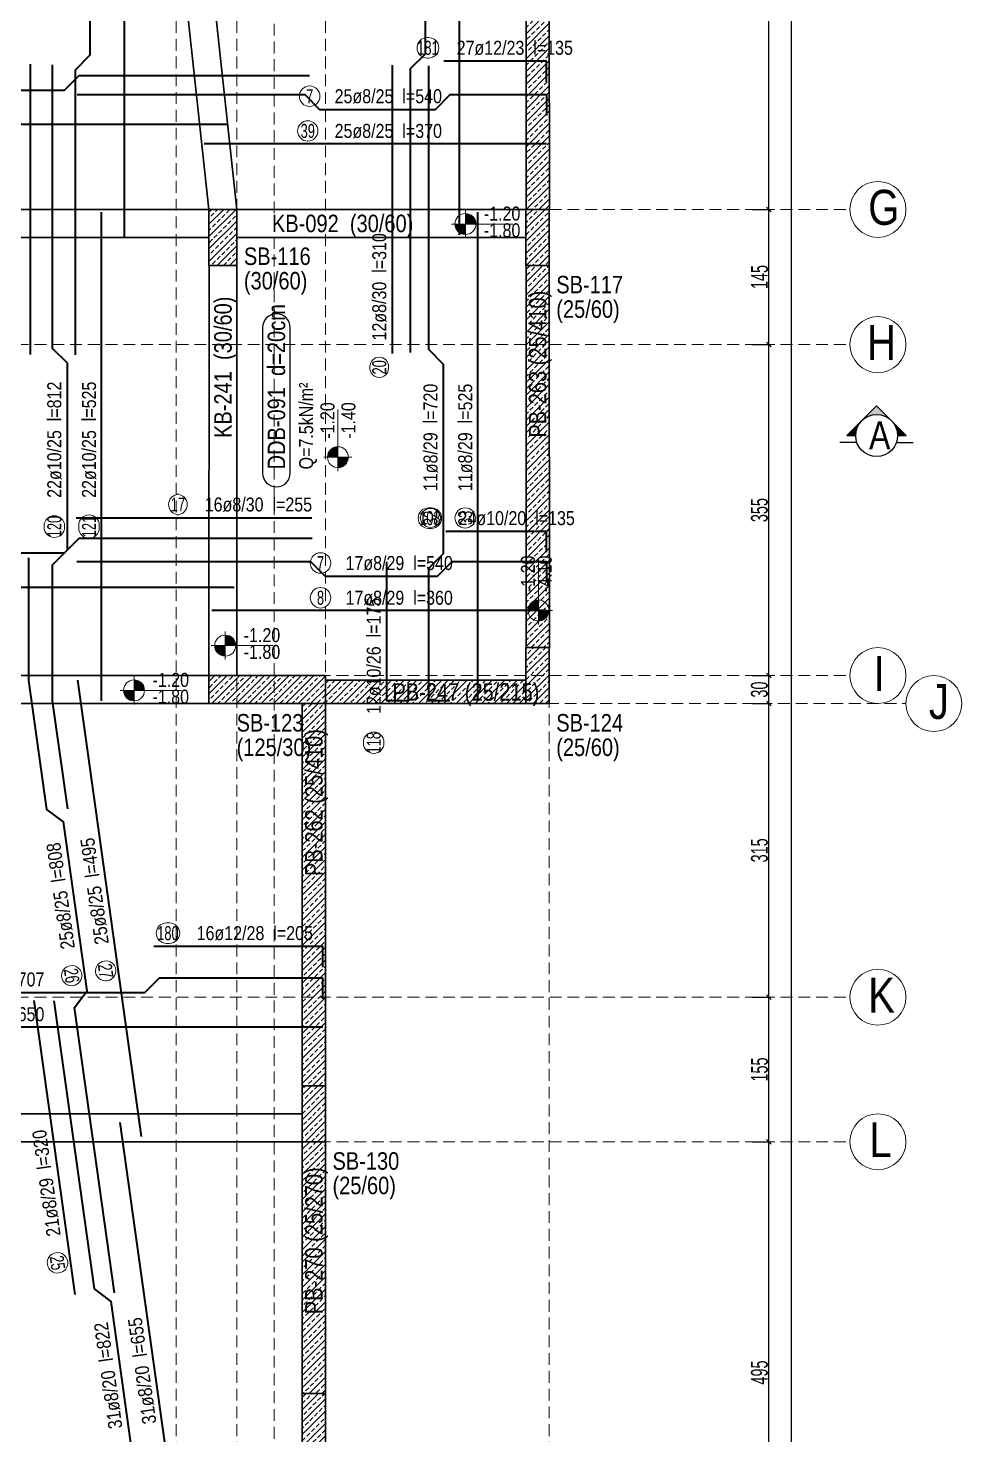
# Model space of a CAD drawing. Header units: millimetres. Extents: x 2300 to 11114, y 689 to 8824.
# Drawn here: x 10113 to 11114, y 5195 to 6703 of the extents above; entities that cross this region are included whole.
import ezdxf
from ezdxf.enums import TextEntityAlignment as Align

# ---------------------------------------------------------------- set-up
doc = ezdxf.new("R2010")
doc.units = ezdxf.units.MM
doc.linetypes.add('DASHED', pattern=[19.05, 12.7, -6.35])
for name, color, linetype, lineweight in [('AKS BALONU (BEYKENT)', 7, 'Continuous', 20), ('AKS CIZGISI (BEYKENT)', 252, 'DASHED', 20), ('AKS NO (BEYKENT)', 3, 'Continuous', 20), ('AKS OLCU (BEYKENT)', 200, 'Continuous', 20), ('DONATI (BEYKENT)', 4, 'Continuous', 35), ('DONATI YAZISI (BEYKENT)', 3, 'Continuous', 20), ('DOSEME ISMI (BEYKENT)', 9, 'Continuous', 20), ('DOSEME PAFTA (BEYKENT)', 3, 'Continuous', 20), ('KESIT (BEYKENT)', 151, 'Continuous', 25), ('KESIT ISMI (BEYKENT)', 6, 'Continuous', 20), ('KIRIS (BEYKENT)', 2, 'Continuous', 30), ('KIRIS ISMI (BEYKENT)', 40, 'Continuous', 20), ('KOLON (BEYKENT)', 3, 'Continuous', 30), ('KOLON ISMI (BEYKENT)', 91, 'Continuous', 20), ('KOT CIZGI (BEYKENT)', 120, 'Continuous', 20), ('KOT YAZI (BEYKENT)', 7, 'Continuous', 20), ('PERDE (BEYKENT)', 6, 'Continuous', 30), ('PERDE ISMI (BEYKENT)', 240, 'Continuous', 20), ('POZ BALON (BEYKENT)', 14, 'Continuous', 20), ('POZ NO (BEYKENT)', 2, 'Continuous', 20), ('TARAMA (BEYKENT)', 252, 'Continuous', 25), ('YAZI (BEYKENT)', 140, 'Continuous', 20)]:
    doc.layers.add(name, color=color, linetype=linetype, lineweight=lineweight)
doc.styles.add('DONATI YAZISI (BEYKENT)', font='')
doc.styles.add('DSMOLC-50', font='bahnschrift light condensed', dxfattribs={"width": 0.75, "height": 18})
doc.styles.add('KOT (BEYKENT)', font='')
doc.styles.add('stastyle', font='RomanSTA.ttf')
doc.styles.add('YAZI (BEYKENT)', font='')
doc.styles.get('DONATI YAZISI (BEYKENT)').set_extended_font_data('Bahnschrift Light Condensed')
doc.styles.get('KOT (BEYKENT)').set_extended_font_data('Bahnschrift Light Condensed')
doc.styles.get('YAZI (BEYKENT)').set_extended_font_data('Bahnschrift Light Condensed')
doc.dimstyles.new('DSMOLC-50', dxfattribs={"dimtxt": 18, "dimasz": 5, "dimexe": 2, "dimexo": 2, "dimgap": 1, "dimtad": 1, "dimdec": 1, "dimrnd": 0.5, "dimzin": 12, "dimdsep": 46, "dimtxsty": 'DSMOLC-50', "dimblk": 'OBLIQUE', "dimblk1": 'OBLIQUE', "dimblk2": 'OBLIQUE', "dimcen": 0, "dimclrt": 7, "dimadec": 0, "dimazin": 0, "dimtfac": 1, "dimtdec": 4, "dimtix": 1, "dimtmove": 2, "dimatfit": 3, "dimfxl": 1, "dimtzin": 0, "dimarcsym": 0})
pattern_1 = [(45, (-157652.923, -16846.83), (-6.7351921, 6.7351921), []), (45, (-157646.188, -16846.83), (-6.7351921, 6.7351921), [4.7625, -2.38125])]
pattern_2 = [(45, (705.027, 417.84), (-6.629126, 6.629126), []), (45, (711.6565, 417.84), (-6.629126, 6.629126), [4.6875, -2.34375])]
pattern_3 = [(45, (-158588.947, -14000.79), (-6.7351921, 6.7351921), []), (45, (-158582.212, -14000.79), (-6.7351921, 6.7351921), [4.7625, -2.38125])]

# ---------------------------------------------------------------- blocks, each defined once
blk = doc.blocks.new('_Oblique')
at = {"color": 0, "linetype": 'ByBlock', "lineweight": -2}
blk.add_line((-0.5, -0.5), (0.5, 0.5), dxfattribs=at)
blk = doc.blocks.new('*D364')
at = {"layer": 'AKS OLCU (BEYKENT)', "color": 0, "lineweight": -2, "transparency": 16777216}
for p, q in [((10889.5, 5508.9), (10909.5, 5508.9)), ((10907.5, 5013.9), (10907.5, 5508.9)), ((10889.5, 5013.9), (10909.5, 5013.9))]:
    blk.add_line(p, q, dxfattribs=at)
at = {"layer": 'DEFPOINTS', "color": 0, "transparency": 16777216}
for p in [(10887.5, 5508.9), (10907.5, 5508.9), (10887.5, 5013.9)]:
    blk.add_point(p, dxfattribs=at)
at = {"layer": 'AKS OLCU (BEYKENT)', "color": 0, "lineweight": -2, "transparency": 16777216, "xscale": 5, "yscale": 5, "zscale": 5}
for p, rotation in [((10907.5, 5508.9), 90), ((10907.5, 5013.9), 270)]:
    blk.add_blockref('_Oblique', p, dxfattribs=dict(at, rotation=rotation))
at = {"layer": 'AKS OLCU (BEYKENT)', "color": 7, "transparency": 16777216, "insert": (10897.3, 5261.4), "char_height": 18, "attachment_point": 5, "rotation": 90, "style": 'DSMOLC-50'}
blk.add_mtext('495', dxfattribs=at)
blk = doc.blocks.new('*D194')
at = {"layer": 'AKS OLCU (BEYKENT)', "color": 0, "lineweight": -2, "transparency": 16777216}
for p, q in [((10889.5, 5663.9), (10909.5, 5663.9)), ((10907.5, 5508.9), (10907.5, 5663.9)), ((10889.5, 5508.9), (10909.5, 5508.9))]:
    blk.add_line(p, q, dxfattribs=at)
at = {"layer": 'DEFPOINTS', "color": 0, "transparency": 16777216}
for p in [(10887.5, 5663.9), (10907.5, 5663.9), (10887.5, 5508.9)]:
    blk.add_point(p, dxfattribs=at)
at = {"layer": 'AKS OLCU (BEYKENT)', "color": 0, "lineweight": -2, "transparency": 16777216, "xscale": 5, "yscale": 5, "zscale": 5}
for p, rotation in [((10907.5, 5663.9), 90), ((10907.5, 5508.9), 270)]:
    blk.add_blockref('_Oblique', p, dxfattribs=dict(at, rotation=rotation))
at = {"layer": 'AKS OLCU (BEYKENT)', "color": 7, "transparency": 16777216, "insert": (10897.4, 5586.4), "char_height": 18, "attachment_point": 5, "rotation": 90, "style": 'DSMOLC-50'}
blk.add_mtext('155', dxfattribs=at)
blk = doc.blocks.new('*D195')
at = {"layer": 'AKS OLCU (BEYKENT)', "color": 0, "lineweight": -2, "transparency": 16777216}
for p, q in [((10889.5, 5978.9), (10909.5, 5978.9)), ((10907.5, 5663.9), (10907.5, 5978.9)), ((10889.5, 5663.9), (10909.5, 5663.9))]:
    blk.add_line(p, q, dxfattribs=at)
at = {"layer": 'DEFPOINTS', "color": 0, "transparency": 16777216}
for p in [(10887.5, 5978.9), (10907.5, 5978.9), (10887.5, 5663.9)]:
    blk.add_point(p, dxfattribs=at)
at = {"layer": 'AKS OLCU (BEYKENT)', "color": 0, "lineweight": -2, "transparency": 16777216, "xscale": 5, "yscale": 5, "zscale": 5}
for p, rotation in [((10907.5, 5978.9), 90), ((10907.5, 5663.9), 270)]:
    blk.add_blockref('_Oblique', p, dxfattribs=dict(at, rotation=rotation))
at = {"layer": 'AKS OLCU (BEYKENT)', "color": 7, "transparency": 16777216, "insert": (10897.3, 5821.4), "char_height": 18, "attachment_point": 5, "rotation": 90, "style": 'DSMOLC-50'}
blk.add_mtext('315', dxfattribs=at)
blk = doc.blocks.new('*D196')
at = {"layer": 'AKS OLCU (BEYKENT)', "color": 0, "lineweight": -2, "transparency": 16777216}
for p, q in [((10889.5, 6008.9), (10909.5, 6008.9)), ((10907.5, 5978.9), (10907.5, 6008.9)), ((10889.5, 5978.9), (10909.5, 5978.9))]:
    blk.add_line(p, q, dxfattribs=at)
at = {"layer": 'DEFPOINTS', "color": 0, "transparency": 16777216}
for p in [(10887.5, 6008.9), (10907.5, 6008.9), (10887.5, 5978.9)]:
    blk.add_point(p, dxfattribs=at)
at = {"layer": 'AKS OLCU (BEYKENT)', "color": 0, "lineweight": -2, "transparency": 16777216, "xscale": 5, "yscale": 5, "zscale": 5}
for p, rotation in [((10907.5, 6008.9), 90), ((10907.5, 5978.9), 270)]:
    blk.add_blockref('_Oblique', p, dxfattribs=dict(at, rotation=rotation))
at = {"layer": 'AKS OLCU (BEYKENT)', "color": 7, "transparency": 16777216, "insert": (10897.3, 5993.9), "char_height": 18, "attachment_point": 5, "rotation": 90, "style": 'DSMOLC-50'}
blk.add_mtext('30', dxfattribs=at)
blk = doc.blocks.new('*D197')
at = {"layer": 'AKS OLCU (BEYKENT)', "color": 0, "lineweight": -2, "transparency": 16777216}
for p, q in [((10889.5, 6363.9), (10909.5, 6363.9)), ((10907.5, 6008.9), (10907.5, 6363.9)), ((10889.5, 6008.9), (10909.5, 6008.9))]:
    blk.add_line(p, q, dxfattribs=at)
at = {"layer": 'DEFPOINTS', "color": 0, "transparency": 16777216}
for p in [(10887.5, 6363.9), (10907.5, 6363.9), (10887.5, 6008.9)]:
    blk.add_point(p, dxfattribs=at)
at = {"layer": 'AKS OLCU (BEYKENT)', "color": 0, "lineweight": -2, "transparency": 16777216, "xscale": 5, "yscale": 5, "zscale": 5}
for p, rotation in [((10907.5, 6363.9), 90), ((10907.5, 6008.9), 270)]:
    blk.add_blockref('_Oblique', p, dxfattribs=dict(at, rotation=rotation))
at = {"layer": 'AKS OLCU (BEYKENT)', "color": 7, "transparency": 16777216, "insert": (10897.3, 6186.4), "char_height": 18, "attachment_point": 5, "rotation": 90, "style": 'DSMOLC-50'}
blk.add_mtext('355', dxfattribs=at)
blk = doc.blocks.new('*D198')
at = {"layer": 'AKS OLCU (BEYKENT)', "color": 0, "lineweight": -2, "transparency": 16777216}
for p, q in [((10889.5, 6508.9), (10909.5, 6508.9)), ((10907.5, 6363.9), (10907.5, 6508.9)), ((10889.5, 6363.9), (10909.5, 6363.9))]:
    blk.add_line(p, q, dxfattribs=at)
at = {"layer": 'DEFPOINTS', "color": 0, "transparency": 16777216}
for p in [(10887.5, 6508.9), (10907.5, 6508.9), (10887.5, 6363.9)]:
    blk.add_point(p, dxfattribs=at)
at = {"layer": 'AKS OLCU (BEYKENT)', "color": 0, "lineweight": -2, "transparency": 16777216, "xscale": 5, "yscale": 5, "zscale": 5}
for p, rotation in [((10907.5, 6508.9), 90), ((10907.5, 6363.9), 270)]:
    blk.add_blockref('_Oblique', p, dxfattribs=dict(at, rotation=rotation))
at = {"layer": 'AKS OLCU (BEYKENT)', "color": 7, "transparency": 16777216, "insert": (10897.4, 6436.4), "char_height": 18, "attachment_point": 5, "rotation": 90, "style": 'DSMOLC-50'}
blk.add_mtext('145', dxfattribs=at)
blk = doc.blocks.new('*D199')
at = {"layer": 'AKS OLCU (BEYKENT)', "color": 0, "lineweight": -2, "transparency": 16777216}
for p, q in [((10889.5, 6993.9), (10909.5, 6993.9)), ((10907.5, 6508.9), (10907.5, 6993.9)), ((10889.5, 6508.9), (10909.5, 6508.9))]:
    blk.add_line(p, q, dxfattribs=at)
at = {"layer": 'DEFPOINTS', "color": 0, "transparency": 16777216}
for p in [(10887.5, 6993.9), (10907.5, 6993.9), (10887.5, 6508.9)]:
    blk.add_point(p, dxfattribs=at)
at = {"layer": 'AKS OLCU (BEYKENT)', "color": 0, "lineweight": -2, "transparency": 16777216, "xscale": 5, "yscale": 5, "zscale": 5}
for p, rotation in [((10907.5, 6993.9), 90), ((10907.5, 6508.9), 270)]:
    blk.add_blockref('_Oblique', p, dxfattribs=dict(at, rotation=rotation))
at = {"layer": 'AKS OLCU (BEYKENT)', "color": 7, "transparency": 16777216, "insert": (10897.3, 6751.4), "char_height": 18, "attachment_point": 5, "rotation": 90, "style": 'DSMOLC-50'}
blk.add_mtext('485', dxfattribs=at)
blk = doc.blocks.new('*D205')
at = {"layer": 'AKS OLCU (BEYKENT)', "color": 0, "lineweight": -2, "transparency": 16777216}
for p, q in [((10889.5, 8153.9), (10933.5, 8153.9)), ((10931.5, 1183.9), (10931.5, 8153.9)), ((10889.5, 1183.9), (10933.5, 1183.9))]:
    blk.add_line(p, q, dxfattribs=at)
at = {"layer": 'DEFPOINTS', "color": 0, "transparency": 16777216}
for p in [(10887.5, 8153.9), (10931.5, 8153.9), (10887.5, 1183.9)]:
    blk.add_point(p, dxfattribs=at)
at = {"layer": 'AKS OLCU (BEYKENT)', "color": 0, "lineweight": -2, "transparency": 16777216, "xscale": 5, "yscale": 5, "zscale": 5}
for p, rotation in [((10931.5, 8153.9), 90), ((10931.5, 1183.9), 270)]:
    blk.add_blockref('_Oblique', p, dxfattribs=dict(at, rotation=rotation))
at = {"layer": 'AKS OLCU (BEYKENT)', "color": 7, "transparency": 16777216, "insert": (10921.3, 4668.9), "char_height": 18, "attachment_point": 5, "rotation": 90, "style": 'DSMOLC-50'}
blk.add_mtext('6970', dxfattribs=at)

msp = doc.modelspace()

# ---------------------------------------------------------------- hatches: boundary and pattern name
at = {"layer": 'KESIT (BEYKENT)', "lineweight": -3}
h = msp.add_hatch(color=256, dxfattribs=at)
h.dxf.hatch_style = 1
h.paths.add_polyline_path([(11038.91, 6282.32), (11023, 6298.23), (11007.09, 6282.32, -0.1989124), (11023, 6288.91, -0.1989124)])
h = msp.add_hatch(color=256, dxfattribs=at)
h.dxf.hatch_style = 1
h.paths.add_polyline_path([(11000.5, 6266.41, -0.1989124), (11007.09, 6282.32), (10991.18, 6266.41)])
h = msp.add_hatch(color=256, dxfattribs=at)
h.dxf.hatch_style = 1
h.paths.add_polyline_path([(11054.82, 6266.41), (11038.91, 6282.32, -0.1989124), (11045.5, 6266.41)])
at = {"layer": 'KOT CIZGI (BEYKENT)'}
h = msp.add_hatch(color=256, dxfattribs=at)
h.dxf.hatch_style = 1
h.paths.add_polyline_path([(10581.93, 6504.51), (10581.93, 6493.26), (10593.18, 6493.26, 0.4142136)])
h = msp.add_hatch(color=256, dxfattribs=at)
h.dxf.hatch_style = 1
h.paths.add_polyline_path([(10581.93, 6493.26), (10570.68, 6493.26, 0.4142136), (10581.93, 6482.01)])
h = msp.add_hatch(color=256, dxfattribs=at)
h.dxf.hatch_style = 1
h.paths.add_polyline_path([(10434, 6243.14), (10445.25, 6243.14), (10445.25, 6254.39, 0.4142136)])
h = msp.add_hatch(color=256, dxfattribs=at)
h.dxf.hatch_style = 1
h.paths.add_polyline_path([(10445.25, 6243.14), (10445.25, 6231.89, 0.4142136), (10456.5, 6243.14)])
h = msp.add_hatch(color=256, dxfattribs=at)
h.dxf.hatch_style = 1
h.paths.add_polyline_path([(10648.98, 6078.73), (10660.23, 6078.73), (10660.23, 6089.98, 0.4142136)])
h = msp.add_hatch(color=256, dxfattribs=at)
h.dxf.hatch_style = 1
h.paths.add_polyline_path([(10660.23, 6078.73), (10660.23, 6067.48, 0.4142136), (10671.48, 6078.73)])
h = msp.add_hatch(color=256, dxfattribs=at)
h.dxf.hatch_style = 1
h.paths.add_polyline_path([(10324.39, 6052.3), (10324.39, 6041.05), (10335.64, 6041.05, 0.4142136)])
h = msp.add_hatch(color=256, dxfattribs=at)
h.dxf.hatch_style = 1
h.paths.add_polyline_path([(10324.39, 6041.05), (10313.14, 6041.05, 0.4142136), (10324.39, 6029.8)])
h = msp.add_hatch(color=256, dxfattribs=at)
h.dxf.hatch_style = 1
h.paths.add_polyline_path([(10226.57, 5993.06), (10215.32, 5993.06, 0.4142136), (10226.57, 5981.81)])
h = msp.add_hatch(color=256, dxfattribs=at)
h.dxf.hatch_style = 1
h.paths.add_polyline_path([(10226.57, 6004.31), (10226.57, 5993.06), (10237.82, 5993.06, 0.4142136)])
at = {"layer": 'TARAMA (BEYKENT)', "lineweight": -3}
h = msp.add_hatch(dxfattribs=at)
h.set_pattern_fill('ANSI33', color=256, scale=1.5, style=0)
h.set_pattern_definition(pattern_3)
h.paths.add_polyline_path([(10671.88, 6778.91), (10646.98, 6778.91), (10646.98, 6508.91), (10671.98, 6508.91)])
at = {"layer": 'TARAMA (BEYKENT)'}
h = msp.add_hatch(dxfattribs=at)
h.set_pattern_fill('ANSI33', color=256, scale=1.5, style=0, pattern_type=0)
h.set_pattern_definition(pattern_2)
h.paths.add_polyline_path([(10306.88, 6508.91), (10336.88, 6508.91), (10336.88, 6448.91), (10306.88, 6448.91)], flags=0)
h = msp.add_hatch(dxfattribs=at)
h.set_pattern_fill('ANSI33', color=256, scale=1.5, style=0, pattern_type=0)
h.set_pattern_definition(pattern_2)
h.paths.add_polyline_path([(10646.88, 6508.91), (10671.88, 6508.91), (10671.88, 6448.91), (10646.88, 6448.91)], flags=0)
at = {"layer": 'TARAMA (BEYKENT)', "lineweight": -3}
h = msp.add_hatch(dxfattribs=at)
h.set_pattern_fill('ANSI33', color=256, scale=1.5, style=0)
h.set_pattern_definition(pattern_1)
h.paths.add_polyline_path([(10671.88, 6448.91), (10646.98, 6448.91), (10646.98, 6038.91), (10671.98, 6038.91)])
at = {"layer": 'TARAMA (BEYKENT)'}
h = msp.add_hatch(dxfattribs=at)
h.set_pattern_fill('ANSI33', color=256, scale=1.5, style=0, pattern_type=0)
h.set_pattern_definition(pattern_2)
h.paths.add_polyline_path([(10646.88, 6038.91), (10671.88, 6038.91), (10671.88, 5978.91), (10646.88, 5978.91)], flags=0)
h = msp.add_hatch(dxfattribs=at)
h.set_pattern_fill('ANSI33', color=256, scale=1.5, style=0, pattern_type=0)
h.set_pattern_definition(pattern_2)
h.paths.add_polyline_path([(10306.88, 6008.91), (10431.88, 6008.91), (10431.88, 5978.91), (10306.88, 5978.91)], flags=0)
at = {"layer": 'TARAMA (BEYKENT)', "lineweight": -3}
h = msp.add_hatch(dxfattribs=at)
h.set_pattern_fill('ANSI33', color=256, scale=1.5, style=0)
h.set_pattern_definition(pattern_1)
h.paths.add_polyline_path([(10646.88, 6003.91), (10431.88, 6003.91), (10431.88, 5978.91), (10646.88, 5978.91)])
h = msp.add_hatch(dxfattribs=at)
h.set_pattern_fill('ANSI33', color=256, scale=1.5, style=0)
h.set_pattern_definition(pattern_1)
h.paths.add_polyline_path([(10431.88, 5978.91), (10406.88, 5978.91), (10406.98, 5568.91), (10431.98, 5568.91)])
at = {"layer": 'TARAMA (BEYKENT)'}
h = msp.add_hatch(dxfattribs=at)
h.set_pattern_fill('ANSI33', color=256, scale=1.5, style=0, pattern_type=0)
h.set_pattern_definition(pattern_2)
h.paths.add_polyline_path([(10406.88, 5568.91), (10431.88, 5568.91), (10431.88, 5508.91), (10406.88, 5508.91)], flags=0)
at = {"layer": 'TARAMA (BEYKENT)', "lineweight": -3}
h = msp.add_hatch(dxfattribs=at)
h.set_pattern_fill('ANSI33', color=256, scale=1.5, style=0)
h.set_pattern_definition(pattern_3)
h.paths.add_polyline_path([(10431.88, 5508.91), (10406.98, 5508.91), (10406.98, 5238.91), (10431.98, 5238.91)])
at = {"layer": 'TARAMA (BEYKENT)'}
h = msp.add_hatch(dxfattribs=at)
h.set_pattern_fill('ANSI33', color=256, scale=1.5, style=0, pattern_type=0)
h.set_pattern_definition([(45, (817.819, 1426.161), (-6.629126, 6.629126), []), (45, (824.448, 1426.161), (-6.629126, 6.629126), [4.6875, -2.34375])])
h.paths.add_polyline_path([(10406.88, 5238.91), (10431.88, 5238.91), (10431.88, 5178.91), (10406.88, 5178.91)], flags=0)

# ---------------------------------------------------------------- linework, layer by layer
at = {"layer": 'AKS BALONU (BEYKENT)'}
for centre in [(11024.38, 6508.91), (11024.38, 6363.91), (11024.38, 6008.91), (11084.38, 5978.91), (11024.38, 5663.91), (11024.38, 5508.91)]:
    msp.add_circle(centre, 30, dxfattribs=at)
at = {"layer": 'AKS CIZGISI (BEYKENT)'}
for p, q in [((10376.88, 808.91), (10376.88, 8513.91)), ((10271.88, 868.91), (10271.88, 8453.91)), ((10336.88, 868.91), (10336.88, 8453.91)), ((10431.88, 868.91), (10431.88, 8453.91)), ((10671.88, 868.91), (10671.88, 8453.91)), ((3261.88, 6508.91), (10994.38, 6508.91)), ((3261.88, 6363.91), (10994.38, 6363.91)), ((3261.88, 6008.91), (10994.38, 6008.91)), ((3201.88, 5978.91), (11054.38, 5978.91)), ((3261.88, 5663.91), (10994.38, 5663.91)), ((3261.88, 5508.91), (10994.38, 5508.91))]:
    msp.add_line(p, q, dxfattribs=at)
at = {"layer": 'DONATI (BEYKENT)'}
for points in [[(10163.71, 6353.07), (10163.71, 6658.64), (10179.61, 6674.56), (10179.61, 6940.14), (10163.71, 6956.06), (10163.71, 7144.77), (10186.21, 7144.79)], [(10216.21, 6480.05), (10216.21, 7144.89)], [(10523.21, 6355.46), (10523.21, 6659.94), (10539.11, 6675.86), (10539.11, 6941.07), (10523.21, 6956.99), (10523.21, 7145.52), (10545.71, 7145.54)], [(10575.71, 6481.54), (10575.71, 7145.65)], [(10115.44, 6353.36), (10115.44, 6664.7)], [(10155.49, 5865.86), (10139.26, 5981.78), (10139.26, 6127.78), (10155.16, 6143.7), (10155.16, 6343.86), (10139.26, 6359.78), (10139.26, 6663.92)], [(10503.71, 6354.48), (10503.72, 6663.83)], [(10565.22, 5981.8), (10542.72, 5981.78), (10542.72, 6124.03), (10558.62, 6139.95), (10558.61, 6342.61), (10542.72, 6358.53), (10542.72, 6662.98)], [(10558.72, 6668.14), (10668.65, 6668.14), (10668.65, 6645.64)], [(9767.57, 6630.23), (9767.55, 6652.73), (9911.32, 6652.73), (9927.23, 6636.83), (10151.85, 6636.84), (10167.78, 6652.73), (10414.6, 6652.73)], [(10165.66, 6632.12), (10409.58, 6632.12), (10425.5, 6616.22), (10549.78, 6616.22), (10565.7, 6632.12), (10668.76, 6632.12), (10668.78, 6609.62)], [(9767.68, 6600.23), (10326.13, 6600.23)], [(10301.65, 6579.62), (10668.88, 6579.62)], [(10191.76, 5981.91), (10191.76, 6505.91)], [(10595.22, 5981.91), (10595.22, 6505.91)], [(10164.58, 6178.29), (10417.18, 6178.29)], [(9729.77, 6133.91), (9729.75, 6156.41), (9895.75, 6156.41), (9911.67, 6140.5), (10151.83, 6140.51), (10167.75, 6156.41), (10417.5, 6156.41)], [(10560.78, 6163.67), (10668.65, 6163.67), (10668.65, 6141.17)], [(10205.62, 5346.79), (10162.76, 5652.94), (10176.31, 5670.91), (10150.96, 5851.88), (10133.01, 5865.44), (10113.64, 6003.8), (10113.64, 6135.17)], [(10165.24, 6131.41), (10415.76, 6131.41), (10431.67, 6115.5), (10551.84, 6115.51), (10567.76, 6131.41), (10668.76, 6131.41), (10668.78, 6108.91)], [(10520.22, 5981.67), (10497.72, 5981.67), (10497.72, 6130.8)], [(9729.88, 6103.91), (10333.88, 6103.91)], [(10309.88, 6078.91), (10668.88, 6078.91)], [(10234.63, 5514.68), (10166.14, 6003.91)], [(10247.64, 5718.54), (10428.64, 5718.54), (10428.64, 5696.04)], [(9779.77, 5662.24), (9779.75, 5684.74), (9954.5, 5684.74), (9970.42, 5668.84), (10238.08, 5668.84), (10254, 5684.74), (10428.75, 5684.74), (10428.77, 5662.24)], [(10163.53, 5344.93), (10139.79, 5514.49), (10119.38, 5660.28)], [(10272.21, 4881.8), (10249.71, 4881.78), (10224.74, 5060.13), (10238.29, 5078.1), (10201.96, 5337.54), (10184.01, 5351.11), (10140.74, 5660.14)], [(9779.88, 5632.24), (10428.88, 5632.24)], [(10302.21, 4881.9), (10211.54, 5529.59)]]:
    msp.add_lwpolyline(points, dxfattribs=at)
at = {"layer": 'DOSEME PAFTA (BEYKENT)', "lineweight": -3}
msp.add_lwpolyline([(10394.12, 6226.1), (10394.12, 6382.13, 1), (10364.44, 6382.13), (10364.44, 6226.1, 1)], format="xyb", close=True, dxfattribs=at)
at = {"layer": 'KESIT (BEYKENT)', "lineweight": -3, "flags": 128}
for points in [[(11045.5, 6266.41), (11054.82, 6266.41), (11023, 6298.23), (10991.18, 6266.41), (11000.5, 6266.41)], [(11001.78, 6258.91), (10983.68, 6258.91)], [(11044.21, 6258.91), (11062.32, 6258.91)]]:
    msp.add_lwpolyline(points, dxfattribs=at)
at = {"layer": 'KESIT (BEYKENT)', "lineweight": -3}
msp.add_circle((11023, 6266.41), 22.5, dxfattribs=at)
at = {"layer": 'KIRIS (BEYKENT)'}
for p, q in [((10241.72, 7108.81), (10306.7, 6509.01)), ((10271.9, 7108.81), (10336.87, 6509.01)), ((9758.43, 6508.91), (10306.98, 6508.91)), ((10336.98, 6508.91), (10646.98, 6508.91)), ((9756.78, 6478.91), (10306.98, 6478.91)), ((10336.98, 6478.91), (10646.98, 6478.91)), ((10306.98, 6449.01), (10306.88, 6008.91)), ((10336.88, 6449.01), (10336.88, 6008.81)), ((9801.78, 6008.91), (10306.88, 6008.91)), ((9801.88, 5978.91), (10306.98, 5978.91)), ((9801.98, 5538.91), (10406.98, 5538.91)), ((9801.98, 5508.91), (10406.88, 5508.91))]:
    msp.add_line(p, q, dxfattribs=at)
at = {"layer": 'KOLON (BEYKENT)'}
for points in [[(10306.88, 6508.91), (10336.88, 6508.91), (10336.88, 6448.91), (10306.88, 6448.91)], [(10646.88, 6508.91), (10671.88, 6508.91), (10671.88, 6448.91), (10646.88, 6448.91)], [(10646.88, 6038.91), (10671.88, 6038.91), (10671.88, 5978.91), (10646.88, 5978.91)], [(10306.88, 6008.91), (10431.88, 6008.91), (10431.88, 5978.91), (10306.88, 5978.91)], [(10406.88, 5568.91), (10431.88, 5568.91), (10431.88, 5508.91), (10406.88, 5508.91)], [(10406.88, 5238.91), (10431.88, 5238.91), (10431.88, 5178.91), (10406.88, 5178.91)]]:
    msp.add_lwpolyline(points, close=True, dxfattribs=at)
at = {"layer": 'KOT CIZGI (BEYKENT)'}
for p, q in [((10581.93, 6508.26), (10581.93, 6478.26)), ((10566.93, 6493.26), (10632.97, 6493.26)), ((10445.25, 6228.14), (10445.25, 6294.18)), ((10430.24, 6243.14), (10460.24, 6243.14)), ((10660.23, 6063.73), (10660.23, 6129.77)), ((10645.23, 6078.73), (10675.23, 6078.73)), ((10324.39, 6056.05), (10324.39, 6026.05)), ((10309.39, 6041.05), (10375.43, 6041.05)), ((10226.57, 6008.06), (10226.57, 5978.06)), ((10211.57, 5993.06), (10277.61, 5993.06))]:
    msp.add_line(p, q, dxfattribs=at)
for centre in [(10581.93, 6493.26), (10445.25, 6243.14), (10660.23, 6078.73), (10324.39, 6041.05), (10226.57, 5993.06)]:
    msp.add_circle(centre, 11.25, dxfattribs=at)
at = {"layer": 'PERDE (BEYKENT)'}
for p, q in [((10646.98, 6778.91), (10646.98, 6509.01)), ((10671.88, 6778.91), (10671.98, 6509.01)), ((10646.98, 6449.01), (10646.98, 6038.91)), ((10671.88, 6449.01), (10671.98, 6038.91)), ((10431.98, 6003.91), (10646.98, 6003.91)), ((10406.88, 5978.81), (10406.98, 5568.81)), ((10431.88, 5978.81), (10431.98, 5568.81)), ((10431.98, 5978.91), (10646.98, 5978.91)), ((10406.98, 5508.81), (10406.98, 5238.91)), ((10431.88, 5508.81), (10431.98, 5238.91))]:
    msp.add_line(p, q, dxfattribs=at)
at = {"layer": 'POZ BALON (BEYKENT)'}
for p, q in [((10541.09, 6693.27), (10542.44, 6693.27)), ((10541.09, 6671.27), (10542.44, 6671.27)), ((10413.04, 6604.12), (10412.73, 6604.12)), ((10413.04, 6582.12), (10412.73, 6582.12)), ((10479.58, 6338.71), (10479.58, 6340.35)), ((10499.58, 6338.71), (10499.58, 6340.35)), ((10274.59, 6203.42), (10272.62, 6203.42)), ((10542.24, 6188.8), (10545.41, 6188.8)), ((10274.59, 6181.42), (10272.62, 6181.42)), ((10533.48, 6178.93), (10533.48, 6177.18)), ((10555.48, 6178.93), (10555.48, 6177.18)), ((10570.72, 6178.21), (10570.72, 6177.86)), ((10592.72, 6178.21), (10592.72, 6177.86)), ((10130.02, 6168.2), (10130.02, 6169.32)), ((10152.02, 6168.2), (10152.02, 6169.32)), ((10167.26, 6167.24), (10167.26, 6170.25)), ((10189.26, 6167.24), (10189.26, 6170.25)), ((10542.24, 6166.8), (10545.41, 6166.8)), ((10472.58, 5936.46), (10472.58, 5937.35)), ((10494.58, 5936.46), (10494.58, 5937.35)), ((10261.34, 5743.68), (10264.49, 5743.68)), ((10261.34, 5721.68), (10264.49, 5721.68)), ((10170.63, 5688.79), (10170.69, 5688.35)), ((10185.23, 5690.85), (10185.3, 5690.35)), ((10207.02, 5693.91), (10207.09, 5693.4)), ((10148.84, 5685.74), (10148.9, 5685.3)), ((10133.58, 5377.51), (10133.59, 5377.49)), ((10155.37, 5380.56), (10155.38, 5380.54))]:
    msp.add_line(p, q, dxfattribs=at)
for centre in [(10414.9, 6630.35), (10426.57, 6129.64), (10426.55, 6092.41)]:
    msp.add_circle(centre, 11, dxfattribs=at)
for centre, radius, start, end in [((10541.09, 6682.27), 11, 90, 270), ((10542.44, 6682.27), 11, 270, 90), ((10413.04, 6593.12), 11, 90, 270), ((10412.73, 6593.12), 11, 270, 90), ((10489.58, 6340.35), 10, 359.99993, 179.99993), ((10489.58, 6338.71), 10, 179.99993, 359.99993), ((10274.59, 6192.42), 11, 90, 270), ((10272.62, 6192.42), 11, 270, 90), ((10542.24, 6177.8), 11, 90, 270), ((10544.48, 6177.18), 11, 0, 180), ((10545.41, 6177.8), 11, 270, 90), ((10581.72, 6177.86), 11, 0, 180), ((10141.02, 6169.32), 11, 0, 180), ((10178.26, 6170.25), 11, 0, 180), ((10544.48, 6178.93), 11, 180, 0), ((10581.72, 6178.21), 11, 180, 0), ((10141.02, 6168.2), 11, 180, 0), ((10178.26, 6167.24), 11, 180, 0), ((10483.58, 5937.35), 11, 0, 180), ((10483.58, 5936.46), 11, 180, 0), ((10261.34, 5732.68), 11, 90, 270), ((10264.49, 5732.68), 11, 270, 90), ((10159.79, 5686.83), 11, 7.96961, 187.96961), ((10159.73, 5687.26), 11, 187.96961, 7.96961), ((10196.19, 5691.87), 11, 7.96961, 187.96961), ((10196.12, 5692.38), 11, 187.96961, 7.96961), ((10144.48, 5379.01), 11, 7.96961, 187.96961), ((10144.48, 5379.04), 11, 187.96961, 7.96961)]:
    msp.add_arc(centre, radius, start, end, dxfattribs=at)

# ---------------------------------------------------------------- texts
at = {"layer": 'AKS NO (BEYKENT)', "style": 'YAZI (BEYKENT)'}
for s, p in [('G', (11013.97, 6492.41)), ('H', (11012.68, 6347.41)), ('I', (11019.75, 5992.41)), ('J', (11079.04, 5962.41)), ('K', (11013.93, 5647.41)), ('L', (11015.15, 5492.41))]:
    msp.add_text(s, height=37.5, dxfattribs=at).set_placement(p)
at = {"layer": 'DONATI (BEYKENT)', "style": 'stastyle'}
for s, p in [('& 1-.2- 1- 5.801304- 0', (10301.65, 6583.47)), ('& 1-.2- 1- 5.299999- 0', (10214.66, 6480.89)), ('& 1-.2- 1- 5.299995- 0', (10575.71, 6481.54)), ('& 1-.2- 1- 6.099998- 0', (10309.88, 6078.91)), ('& 1-.2- 1- 0- 6.000001', (10231.88, 5981.91)), ('& 1-.2- 1- 0- 6.000005', (10595.22, 5981.91)), ('& 1-.2- 1- 0- 0', (10312.08, 5514.68))]:
    msp.add_text(s, height=0.00075, dxfattribs=at).set_placement(p)
at = {"layer": 'DONATI YAZISI (BEYKENT)', "style": 'DONATI YAZISI (BEYKENT)'}
for s, p in [(' 27ø12/23  l=135', (10567.77, 6674.77)), (' 25ø8/25  l=540', (10436.9, 6622.85)), (' 25ø8/25  l=370', (10436.89, 6585.62)), (' 16ø8/30  l=255', (10297.61, 6184.92)), (' 24ø10/20  l=135', (10569.82, 6170.3)), (' 17ø8/29  l=540', (10448.57, 6122.14)), (' 17ø8/29  l=360', (10448.55, 6084.91)), (' 16ø12/28  l=205', (10288.92, 5725.18)), (' 16ø8/28  l=707', (10010.5, 5675.47)), (' 16ø8/28  l=650', (10010.48, 5638.24))]:
    msp.add_text(s, height=15, dxfattribs=at).set_placement(p)
for s, rotation, p in [(' 12ø8/30  l=310', 89.99993, (10497.08, 6363.53)), (' 22ø10/25  l=812', 90, (10148.52, 6194.76)), (' 22ø10/25  l=525', 90, (10185.76, 6194.75)), (' 11ø8/29  l=720', 90, (10551.98, 6202.05)), (' 11ø8/29  l=525', 90, (10589.22, 6202.04)), (' 12ø10/26  l=175', 90, (10491.08, 5962.91)), (' 25ø8/25  l=808', 97.96961, (10163.86, 5711.85)), (' 25ø8/25  l=495', 97.96961, (10200.26, 5716.93)), (' 21ø8/29  l=320', 97.96961, (10148.58, 5403.83)), (' 31ø8/20  l=822', 97.96961, (10214.88, 5197.38)), (' 31ø8/20  l=655', 97.96961, (10251.28, 5202.46))]:
    msp.add_text(s, height=15, rotation=rotation, dxfattribs=at).set_placement(p)
at = {"layer": 'DOSEME ISMI (BEYKENT)', "style": 'YAZI (BEYKENT)'}
msp.add_text('DDB-091  d=20cm', height=18.75, rotation=90, dxfattribs=at).set_placement((10388.63, 6230.06))
at = {"layer": 'KESIT ISMI (BEYKENT)', "style": 'YAZI (BEYKENT)'}
msp.add_text('A', height=30, dxfattribs=at).set_placement((11014.81, 6251.6))
at = {"layer": 'KIRIS ISMI (BEYKENT)', "style": 'YAZI (BEYKENT)'}
msp.add_text('KB-092  (30/60)', height=18.75, dxfattribs=at).set_placement((10374.48, 6484.53))
msp.add_text('KB-241  (30/60)', height=18.75, rotation=90, dxfattribs=at).set_placement((10331.27, 6263.81))
at = {"layer": 'KOLON ISMI (BEYKENT)', "style": 'YAZI (BEYKENT)'}
for s, p in [('SB-116', (10344.38, 6449.35)), ('(30/60)', (10344.38, 6423.1)), ('SB-117', (10679.39, 6418.91)), ('(25/60)', (10679.39, 6392.66)), ('SB-123', (10336.59, 5948.91)), ('SB-124', (10679.38, 5948.91)), ('(125/30)', (10336.59, 5922.66)), ('(25/60)', (10679.38, 5922.66)), ('SB-130', (10439.39, 5478.91)), ('(25/60)', (10439.39, 5452.66))]:
    msp.add_text(s, height=18.75, dxfattribs=at).set_placement(p)
at = {"layer": 'KOT YAZI (BEYKENT)', "style": 'KOT (BEYKENT)'}
for s, p in [(' -1.20', (10596.93, 6497.01)), (' -1.80', (10596.93, 6479.01)), (' -1.20', (10339.39, 6044.8)), (' -1.80', (10339.39, 6026.8)), (' -1.20', (10241.57, 5996.81)), (' -1.80', (10241.57, 5978.81))]:
    msp.add_text(s, height=15, dxfattribs=at).set_placement(p)
for s, p in [(' -1.20', (10441.49, 6258.14)), (' -1.40', (10463.99, 6258.14)), (' -1.20', (10656.48, 6093.73)), (' -4.10', (10674.48, 6093.73))]:
    msp.add_text(s, height=15, rotation=90, dxfattribs=at).set_placement(p)
at = {"layer": 'PERDE ISMI (BEYKENT)', "style": 'YAZI (BEYKENT)'}
for s, p in [('PB-263 (25/410)', (10668.77, 6264.11)), ('PB-262 (25/410)', (10428.77, 5793.91)), ('PB-270 (25/270)', (10428.77, 5323.95))]:
    msp.add_text(s, height=18.75, rotation=90, dxfattribs=at).set_placement(p)
msp.add_text('PB-247 (25/215)', height=18.75, dxfattribs=at).set_placement((10503.63, 5982.03))
at = {"layer": 'POZ NO (BEYKENT)', "style": 'YAZI (BEYKENT)', "width": 0.8}
for s, p in [('181', (10541.77, 6682.27)), ('7', (10414.9, 6630.35)), ('39', (10412.89, 6593.12)), ('17', (10273.61, 6192.42)), ('108', (10543.82, 6177.8)), ('7', (10426.57, 6129.64)), ('8', (10426.55, 6092.41)), ('180', (10262.92, 5732.68))]:
    msp.add_text(s, height=15, dxfattribs=at).set_placement(p, align=Align.MIDDLE_CENTER)
for s, rotation, p in [('20', 90, (10489.58, 6339.53)), ('120', 90, (10141.02, 6168.76)), ('121', 90, (10178.26, 6168.75)), ('32', 90, (10544.48, 6178.05)), ('33', 90, (10581.72, 6178.04)), ('118', 90, (10483.58, 5936.91)), ('26', 278, (10159.76, 5687.05)), ('27', 278, (10196.16, 5692.13)), ('25', 278, (10144.48, 5379.02))]:
    msp.add_text(s, height=15, rotation=rotation, dxfattribs=at).set_placement(p, align=Align.MIDDLE_CENTER)
at = {"layer": 'YAZI (BEYKENT)', "style": 'YAZI (BEYKENT)'}
msp.add_text('Q=7.5kN/m²', height=15, rotation=90, dxfattribs=at).set_placement((10418.63, 6230.06))

# ---------------------------------------------------------------- dimensions: what is measured, and where the dimension line sits
at = {"layer": 'AKS OLCU (BEYKENT)'}
for base, p1, p2, picture, middle in [((10931.53, 8153.91), (10887.53, 1183.91), (10887.53, 8153.91), '*D205', (10921.35, 4668.91)), ((10907.53, 6993.91), (10887.53, 6508.91), (10887.53, 6993.91), '*D199', (10897.35, 6751.41)), ((10907.53, 6508.91), (10887.53, 6363.91), (10887.53, 6508.91), '*D198', (10897.44, 6436.41)), ((10907.53, 6363.91), (10887.53, 6008.91), (10887.53, 6363.91), '*D197', (10897.35, 6186.41)), ((10907.53, 6008.91), (10887.53, 5978.91), (10887.53, 6008.91), '*D196', (10897.35, 5993.91)), ((10907.53, 5978.91), (10887.53, 5663.91), (10887.53, 5978.91), '*D195', (10897.35, 5821.41)), ((10907.53, 5663.91), (10887.53, 5508.91), (10887.53, 5663.91), '*D194', (10897.44, 5586.41)), ((10907.53, 5508.91), (10887.53, 5013.91), (10887.53, 5508.91), '*D364', (10897.35, 5261.41))]:
    dim = msp.add_linear_dim(base=base, p1=p1, p2=p2, angle=90, dimstyle='DSMOLC-50', dxfattribs=at)
    dim.commit()
    dim.dimension.update_dxf_attribs({"geometry": picture, "text_midpoint": middle})

doc.saveas('drawing.dxf')
